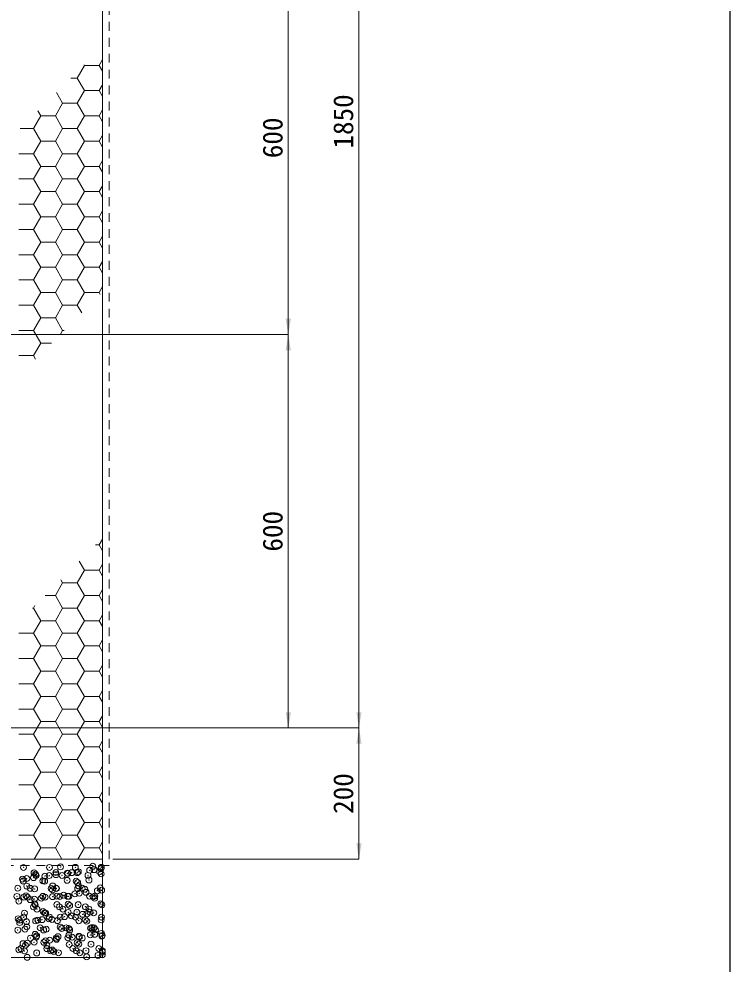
# Model space of a CAD drawing. Units: millimetres at full size. Extents: x 40781 to 122968, y -21714 to -2620.
# Drawn here: x 66075 to 67159, y -18146 to -16704 of the extents above; entities that cross this region are included whole.
import ezdxf
from ezdxf.enums import TextEntityAlignment as Align

# ---------------------------------------------------------------- set-up
doc = ezdxf.new("R2010")
doc.units = ezdxf.units.MM
doc.header["$LTSCALE"] = 18
doc.header["$PDMODE"] = 32
doc.header["$PDSIZE"] = 9
doc.linetypes.add('USER2', pattern=[1.35, 0.75, -0.6])
for name, color, linetype, lineweight in [('ハッチング', 7, 'Continuous', 5), ('寸法線', 7, 'Continuous', 9), ('枠', 5, 'Continuous', 25)]:
    doc.layers.add(name, color=color, linetype=linetype, lineweight=lineweight)
doc.styles.add('ＭＳ ゴシック', font='')
doc.styles.get('ＭＳ ゴシック').set_extended_font_data('MS Gothic')

# ---------------------------------------------------------------- blocks, each defined once
blk = doc.blocks.new('filled_arrow')
at = {"color": 0, "linetype": 'Continuous', "lineweight": -2}
blk.add_solid([(7.5, 1.25), (0, 0), (7.5, -1.25)], dxfattribs=at)

msp = doc.modelspace()

# ---------------------------------------------------------------- linework, layer by layer
at = {"layer": 'ハッチング'}
for p, q in [((66163.82, -16794.4), (66174.94, -16775.16)), ((66174.94, -16775.16), (66174.3, -16774.05)), ((66174.94, -16775.16), (66197.16, -16775.16)), ((66197.16, -16775.16), (66202.38, -16766.12)), ((66202.38, -16784.19), (66197.16, -16775.16)), ((66153.95, -16794.4), (66163.82, -16794.4)), ((66174.94, -16813.65), (66163.82, -16794.4)), ((66197.16, -16813.65), (66202.38, -16804.61)), ((66141.6, -16832.9), (66132.03, -16816.32)), ((66163.82, -16832.9), (66174.94, -16813.65)), ((66174.94, -16813.65), (66197.16, -16813.65)), ((66202.38, -16822.69), (66197.16, -16813.65)), ((66130.49, -16852.15), (66141.6, -16832.9)), ((66141.6, -16832.9), (66163.82, -16832.9)), ((66174.94, -16852.15), (66163.82, -16832.9)), ((66108.26, -16852.15), (66103.85, -16844.5)), ((66197.16, -16852.15), (66202.38, -16843.11)), ((66097.15, -16871.39), (66108.26, -16852.15)), ((66108.26, -16852.15), (66130.49, -16852.15)), ((66141.6, -16871.39), (66130.49, -16852.15)), ((66163.82, -16871.39), (66174.94, -16852.15)), ((66174.94, -16852.15), (66197.16, -16852.15)), ((66202.38, -16861.18), (66197.16, -16852.15)), ((66076.96, -16871.39), (66097.15, -16871.39)), ((66108.26, -16890.64), (66097.15, -16871.39)), ((66130.49, -16890.64), (66141.6, -16871.39)), ((66141.6, -16871.39), (66163.82, -16871.39)), ((66174.94, -16890.64), (66163.82, -16871.39)), ((66097.15, -16909.89), (66108.26, -16890.64)), ((66108.26, -16890.64), (66130.49, -16890.64)), ((66141.6, -16909.89), (66130.49, -16890.64)), ((66163.82, -16909.89), (66174.94, -16890.64)), ((66174.94, -16890.64), (66197.16, -16890.64)), ((66197.16, -16890.64), (66202.38, -16881.6)), ((66202.38, -16899.68), (66197.16, -16890.64)), ((66074.93, -16909.89), (66097.15, -16909.89)), ((66108.26, -16929.13), (66097.15, -16909.89)), ((66130.49, -16929.13), (66141.6, -16909.89)), ((66141.6, -16909.89), (66163.82, -16909.89)), ((66174.94, -16929.13), (66163.82, -16909.89)), ((66197.16, -16929.13), (66202.38, -16920.1)), ((66097.15, -16948.38), (66108.26, -16929.13)), ((66108.26, -16929.13), (66130.49, -16929.13)), ((66141.6, -16948.38), (66130.49, -16929.13)), ((66163.82, -16948.38), (66174.94, -16929.13)), ((66174.94, -16929.13), (66197.16, -16929.13)), ((66202.38, -16938.17), (66197.16, -16929.13)), ((66074.93, -16948.38), (66097.15, -16948.38)), ((66108.26, -16967.63), (66097.15, -16948.38)), ((66130.49, -16967.63), (66141.6, -16948.38)), ((66141.6, -16948.38), (66163.82, -16948.38)), ((66174.94, -16967.63), (66163.82, -16948.38)), ((66197.16, -16967.63), (66202.38, -16958.59)), ((66097.15, -16986.88), (66108.26, -16967.63)), ((66108.26, -16967.63), (66130.49, -16967.63)), ((66141.6, -16986.88), (66130.49, -16967.63)), ((66163.82, -16986.88), (66174.94, -16967.63)), ((66174.94, -16967.63), (66197.16, -16967.63)), ((66202.38, -16976.67), (66197.16, -16967.63)), ((66074.93, -16986.88), (66097.15, -16986.88)), ((66108.26, -17006.12), (66097.15, -16986.88)), ((66130.49, -17006.12), (66141.6, -16986.88)), ((66141.6, -16986.88), (66163.82, -16986.88)), ((66174.94, -17006.12), (66163.82, -16986.88)), ((66097.15, -17025.37), (66108.26, -17006.12)), ((66108.26, -17006.12), (66130.49, -17006.12)), ((66141.6, -17025.37), (66130.49, -17006.12)), ((66163.82, -17025.37), (66174.94, -17006.12)), ((66174.94, -17006.12), (66197.16, -17006.12)), ((66197.16, -17006.12), (66202.38, -16997.09)), ((66202.38, -17015.16), (66197.16, -17006.12)), ((66074.93, -17025.37), (66097.15, -17025.37)), ((66108.26, -17044.62), (66097.15, -17025.37)), ((66130.49, -17044.62), (66141.6, -17025.37)), ((66141.6, -17025.37), (66163.82, -17025.37)), ((66174.94, -17044.62), (66163.82, -17025.37)), ((66197.16, -17044.62), (66202.38, -17035.58)), ((66097.15, -17063.87), (66108.26, -17044.62)), ((66108.26, -17044.62), (66130.49, -17044.62)), ((66141.6, -17063.87), (66130.49, -17044.62)), ((66163.82, -17063.87), (66174.94, -17044.62)), ((66174.94, -17044.62), (66197.16, -17044.62)), ((66202.38, -17053.66), (66197.16, -17044.62)), ((66074.93, -17063.87), (66097.15, -17063.87)), ((66108.26, -17083.11), (66097.15, -17063.87)), ((66130.49, -17083.11), (66141.6, -17063.87)), ((66141.6, -17063.87), (66163.82, -17063.87)), ((66174.94, -17083.11), (66163.82, -17063.87)), ((66197.16, -17083.11), (66202.38, -17074.08)), ((66097.15, -17102.36), (66108.26, -17083.11)), ((66108.26, -17083.11), (66130.49, -17083.11)), ((66141.6, -17102.36), (66130.49, -17083.11)), ((66163.82, -17102.36), (66174.94, -17083.11)), ((66174.94, -17083.11), (66197.16, -17083.11)), ((66202.38, -17092.15), (66197.16, -17083.11)), ((66074.93, -17102.36), (66097.15, -17102.36)), ((66108.26, -17121.61), (66097.15, -17102.36)), ((66130.49, -17121.61), (66141.6, -17102.36)), ((66141.6, -17102.36), (66163.82, -17102.36)), ((66174.94, -17121.61), (66163.82, -17102.36)), ((66097.15, -17140.86), (66108.26, -17121.61)), ((66108.26, -17121.61), (66130.49, -17121.61)), ((66141.6, -17140.86), (66130.49, -17121.61)), ((66163.82, -17140.86), (66174.94, -17121.61)), ((66174.94, -17121.61), (66197.16, -17121.61)), ((66197.16, -17121.61), (66202.38, -17112.57)), ((66198.84, -17124.51), (66197.16, -17121.61)), ((66074.93, -17140.86), (66097.15, -17140.86)), ((66108.26, -17160.1), (66097.15, -17140.86)), ((66130.49, -17160.1), (66141.6, -17140.86)), ((66141.6, -17140.86), (66163.82, -17140.86)), ((66170.66, -17152.69), (66163.82, -17140.86)), ((66097.15, -17179.35), (66108.26, -17160.1)), ((66108.26, -17160.1), (66130.49, -17160.1)), ((66141.6, -17179.35), (66130.49, -17160.1)), ((66074.93, -17179.35), (66097.15, -17179.35)), ((66108.26, -17198.6), (66097.15, -17179.35)), ((66138.32, -17185.03), (66141.6, -17179.35)), ((66141.6, -17179.35), (66144, -17179.35)), ((66097.15, -17217.85), (66108.26, -17198.6)), ((66108.26, -17198.6), (66124.75, -17198.6)), ((66074.93, -17217.85), (66097.15, -17217.85)), ((66100.21, -17223.14), (66097.15, -17217.85)), ((66197.16, -17506.56), (66202.38, -17497.52)), ((66191.79, -17506.56), (66197.16, -17506.56)), ((66202.38, -17515.6), (66197.16, -17506.56)), ((66174.94, -17545.05), (66167.02, -17531.33)), ((66197.16, -17545.05), (66202.38, -17536.01)), ((66163.82, -17564.3), (66174.94, -17545.05)), ((66174.94, -17545.05), (66197.16, -17545.05)), ((66202.38, -17554.09), (66197.16, -17545.05)), ((66130.49, -17583.55), (66141.6, -17564.3)), ((66141.6, -17564.3), (66138.84, -17559.51)), ((66141.6, -17564.3), (66163.82, -17564.3)), ((66174.94, -17583.55), (66163.82, -17564.3)), ((66114.8, -17583.55), (66130.49, -17583.55)), ((66141.6, -17602.79), (66130.49, -17583.55)), ((66163.82, -17602.79), (66174.94, -17583.55)), ((66174.94, -17583.55), (66197.16, -17583.55)), ((66197.16, -17583.55), (66202.38, -17574.51)), ((66202.38, -17592.59), (66197.16, -17583.55)), ((66097.15, -17602.79), (66099.33, -17599.03)), ((66095.56, -17602.79), (66097.15, -17602.79)), ((66108.26, -17622.04), (66097.15, -17602.79)), ((66130.49, -17622.04), (66141.6, -17602.79)), ((66141.6, -17602.79), (66163.82, -17602.79)), ((66174.94, -17622.04), (66163.82, -17602.79)), ((66197.16, -17622.04), (66202.38, -17613)), ((66097.15, -17641.29), (66108.26, -17622.04)), ((66108.26, -17622.04), (66130.49, -17622.04)), ((66141.6, -17641.29), (66130.49, -17622.04)), ((66163.82, -17641.29), (66174.94, -17622.04)), ((66174.94, -17622.04), (66197.16, -17622.04)), ((66202.38, -17631.08), (66197.16, -17622.04)), ((66074.93, -17641.29), (66097.15, -17641.29)), ((66108.26, -17660.54), (66097.15, -17641.29)), ((66130.49, -17660.54), (66141.6, -17641.29)), ((66141.6, -17641.29), (66163.82, -17641.29)), ((66174.94, -17660.54), (66163.82, -17641.29)), ((66197.16, -17660.54), (66202.38, -17651.5)), ((66097.15, -17679.78), (66108.26, -17660.54)), ((66108.26, -17660.54), (66130.49, -17660.54)), ((66141.6, -17679.78), (66130.49, -17660.54)), ((66163.82, -17679.78), (66174.94, -17660.54)), ((66174.94, -17660.54), (66197.16, -17660.54)), ((66202.38, -17669.58), (66197.16, -17660.54)), ((66074.93, -17679.78), (66097.15, -17679.78)), ((66108.26, -17699.03), (66097.15, -17679.78)), ((66130.49, -17699.03), (66141.6, -17679.78)), ((66141.6, -17679.78), (66163.82, -17679.78)), ((66174.94, -17699.03), (66163.82, -17679.78)), ((66097.15, -17718.28), (66108.26, -17699.03)), ((66108.26, -17699.03), (66130.49, -17699.03)), ((66141.6, -17718.28), (66130.49, -17699.03)), ((66163.82, -17718.28), (66174.94, -17699.03)), ((66174.94, -17699.03), (66197.16, -17699.03)), ((66197.16, -17699.03), (66202.38, -17689.99)), ((66202.38, -17708.07), (66197.16, -17699.03)), ((66074.93, -17718.28), (66097.15, -17718.28)), ((66108.26, -17737.53), (66097.15, -17718.28)), ((66130.49, -17737.53), (66141.6, -17718.28)), ((66141.6, -17718.28), (66163.82, -17718.28)), ((66174.94, -17737.53), (66163.82, -17718.28)), ((66197.16, -17737.53), (66202.38, -17728.49)), ((66097.15, -17756.77), (66108.26, -17737.53)), ((66108.26, -17737.53), (66130.49, -17737.53)), ((66141.6, -17756.77), (66130.49, -17737.53)), ((66163.82, -17756.77), (66174.94, -17737.53)), ((66174.94, -17737.53), (66197.16, -17737.53)), ((66202.38, -17746.57), (66197.16, -17737.53)), ((66074.93, -17756.77), (66097.15, -17756.77)), ((66108.26, -17776.02), (66097.15, -17756.77)), ((66130.49, -17776.02), (66141.6, -17756.77)), ((66141.6, -17756.77), (66163.82, -17756.77)), ((66174.94, -17776.02), (66163.82, -17756.77)), ((66197.16, -17776.02), (66202.38, -17766.98)), ((66097.15, -17795.27), (66108.26, -17776.02)), ((66108.26, -17776.02), (66130.49, -17776.02)), ((66141.6, -17795.27), (66130.49, -17776.02)), ((66163.82, -17795.27), (66174.94, -17776.02)), ((66174.94, -17776.02), (66197.16, -17776.02)), ((66202.38, -17785.06), (66197.16, -17776.02)), ((66074.93, -17795.27), (66097.15, -17795.27)), ((66108.26, -17814.52), (66097.15, -17795.27)), ((66130.49, -17814.52), (66141.6, -17795.27)), ((66141.6, -17795.27), (66163.82, -17795.27)), ((66174.94, -17814.52), (66163.82, -17795.27)), ((66097.15, -17833.76), (66108.26, -17814.52)), ((66108.26, -17814.52), (66130.49, -17814.52)), ((66141.6, -17833.76), (66130.49, -17814.52)), ((66163.82, -17833.76), (66174.94, -17814.52)), ((66174.94, -17814.52), (66197.16, -17814.52)), ((66197.16, -17814.52), (66202.38, -17805.48)), ((66202.38, -17823.55), (66197.16, -17814.52)), ((66074.93, -17833.76), (66097.15, -17833.76)), ((66108.26, -17853.01), (66097.15, -17833.76)), ((66130.49, -17853.01), (66141.6, -17833.76)), ((66141.6, -17833.76), (66163.82, -17833.76)), ((66174.94, -17853.01), (66163.82, -17833.76)), ((66197.16, -17853.01), (66202.38, -17843.97)), ((66097.15, -17872.26), (66108.26, -17853.01)), ((66108.26, -17853.01), (66130.49, -17853.01)), ((66141.6, -17872.26), (66130.49, -17853.01)), ((66163.82, -17872.26), (66174.94, -17853.01)), ((66174.94, -17853.01), (66197.16, -17853.01)), ((66202.38, -17862.05), (66197.16, -17853.01)), ((66074.93, -17872.26), (66097.15, -17872.26)), ((66108.26, -17891.51), (66097.15, -17872.26)), ((66130.49, -17891.51), (66141.6, -17872.26)), ((66141.6, -17872.26), (66163.82, -17872.26)), ((66174.94, -17891.51), (66163.82, -17872.26)), ((66197.16, -17891.51), (66202.38, -17882.47)), ((66097.15, -17910.75), (66108.26, -17891.51)), ((66108.26, -17891.51), (66130.49, -17891.51)), ((66141.6, -17910.75), (66130.49, -17891.51)), ((66163.82, -17910.75), (66174.94, -17891.51)), ((66174.94, -17891.51), (66197.16, -17891.51)), ((66202.38, -17900.54), (66197.16, -17891.51)), ((66074.93, -17910.75), (66097.15, -17910.75)), ((66108.26, -17930), (66097.15, -17910.75)), ((66130.49, -17930), (66141.6, -17910.75)), ((66141.6, -17910.75), (66163.82, -17910.75)), ((66174.94, -17930), (66163.82, -17910.75)), ((66097.15, -17949.25), (66108.26, -17930)), ((66108.26, -17930), (66130.49, -17930)), ((66141.6, -17949.25), (66130.49, -17930)), ((66163.82, -17949.25), (66174.94, -17930)), ((66174.94, -17930), (66197.16, -17930)), ((66197.16, -17930), (66202.38, -17920.96)), ((66202.38, -17939.04), (66197.16, -17930)), ((66074.93, -17949.25), (66097.15, -17949.25)), ((66108.26, -17968.5), (66097.15, -17949.25)), ((66130.49, -17968.5), (66141.6, -17949.25)), ((66141.6, -17949.25), (66163.82, -17949.25)), ((66174.94, -17968.5), (66163.82, -17949.25)), ((66197.16, -17968.5), (66202.38, -17959.46)), ((66098.36, -17985.65), (66108.26, -17968.5)), ((66108.26, -17968.5), (66130.49, -17968.5)), ((66140.39, -17985.65), (66130.49, -17968.5)), ((66165.03, -17985.65), (66174.94, -17968.5)), ((66174.94, -17968.5), (66197.16, -17968.5)), ((66202.38, -17977.53), (66197.16, -17968.5))]:
    msp.add_line(p, q, dxfattribs=at)
at = {"layer": 'ハッチング', "linetype": 'USER2', "lineweight": 9}
msp.add_lwpolyline([(65902.38, -16125.65), (66212.38, -16125.65), (66212.38, -17995.65), (65022.38, -17995.65), (65022.38, -16125.65), (65332.38, -16125.65)], dxfattribs=at)
at = {"layer": 'ハッチング', "lineweight": 20}
msp.add_lwpolyline([(65332.38, -16135.65), (65032.38, -16135.65), (65032.38, -17985.65), (66202.38, -17985.65), (66202.38, -16135.65), (65902.38, -16135.65)], dxfattribs=at)
msp.add_lwpolyline([(65032.38, -18135.65), (66202.38, -18135.65), (66202.38, -17985.65), (65032.38, -17985.65)], close=True, dxfattribs=at)
at = {"layer": 'ハッチング'}
for p in [(66081.95, -17998.43), (66097.93, -18006.63), (66098.08, -18006.56), (66100.27, -18008.77), (66121.5, -17998.35), (66131.32, -18006.14), (66131.41, -18009.47), (66138.45, -17997.63), (66148.66, -18007.2), (66149.5, -18007.75), (66155.28, -18006.33), (66161.05, -17998.28), (66163.81, -18006.3), (66165.6, -18004.97), (66182.85, -18002.7), (66187.68, -17996.6), (66189.46, -18001.82), (66198.11, -18005.06), (66199.79, -18000.47), (66200.32, -18008.19), (66200.6, -17998.21), (66080.29, -18016.2), (66081.7, -18019.13), (66086.9, -18015.33), (66097.23, -18013.97), (66101.23, -18010.71), (66111.32, -18018.9), (66114.19, -18019.28), (66114.48, -18011.7), (66121.09, -18010.83), (66140.78, -18010.64), (66148.49, -18018.05), (66162.14, -18019.33), (66164.48, -18021.48), (66180.33, -18010.56), (66181.74, -18017.62), (66073.14, -18030.04), (66086.85, -18026.82), (66092.21, -18030.23), (66098.88, -18031.04), (66123.96, -18030.48), (66126.3, -18032.62), (66126.4, -18026.74), (66131.76, -18030.16), (66132.12, -18030.61), (66160.37, -18038.54), (66164.61, -18030.77), (66165.95, -18026.67), (66166.98, -18037.67), (66171.31, -18030.08), (66175.53, -18031.6), (66177.31, -18036.31), (66194.56, -18034.04), (66198.91, -18029.53), (66201.17, -18033.17), (66071.94, -18042.58), (66074.75, -18049.81), (66082.5, -18043.6), (66085.78, -18041.63), (66088.13, -18043.77), (66092, -18047.54), (66098.61, -18046.67), (66108.94, -18045.31), (66111.49, -18042.51), (66114.99, -18043.75), (66126.19, -18043.04), (66132.8, -18042.17), (66137.35, -18042.75), (66143.12, -18040.81), (66149.29, -18042.52), (66151.04, -18042.44), (66182.54, -18042.09), (66188.17, -18043.19), (66190.51, -18045.33), (66190.59, -18042.37), (66097.11, -18058.62), (66099.17, -18053.9), (66099.68, -18055.51), (66102.46, -18062.03), (66111.81, -18065.48), (66132.92, -18055.08), (66136.66, -18058.55), (66142.01, -18061.96), (66149.99, -18054.33), (66150.09, -18066.99), (66152.33, -18056.48), (66163.38, -18066.6), (66165.41, -18055.24), (66176.21, -18058.47), (66181.56, -18061.89), (66183.34, -18066.56), (66199.71, -18054), (66201.56, -18055.45), (66073.64, -18076.62), (66075.98, -18078.77), (66082.19, -18074.38), (66083.3, -18068.07), (66086.46, -18081.15), (66100.48, -18079.98), (66103.71, -18078.88), (66110.32, -18078.01), (66114.16, -18067.62), (66115.79, -18068.22), (66120.65, -18076.65), (66121.74, -18074.31), (66125.2, -18077.75), (66133.72, -18079.55), (66137.9, -18074.38), (66144.51, -18073.51), (66154.83, -18072.15), (66161.29, -18074.24), (66166.21, -18079.71), (66172.08, -18069.88), (66176.02, -18078.18), (66178.36, -18080.33), (66178.69, -18069.01), (66189.02, -18067.65), (66200.51, -18078.47), (66200.84, -18074.17), (66073.17, -18093.9), (66076.14, -18082.51), (66084.1, -18092.54), (66087.03, -18088.89), (66107.37, -18090.42), (66112.72, -18093.83), (66116.59, -18092.7), (66137.84, -18089.33), (66140.19, -18091.48), (66146.91, -18090.35), (66150.89, -18091.46), (66152.27, -18093.76), (66184.14, -18091.04), (66186.46, -18090.28), (66189.41, -18090.45), (66191.82, -18093.69), (66092.45, -18106.19), (66099.67, -18100.48), (66101.28, -18104.45), (66102.01, -18102.62), (66115.42, -18110.22), (66122.03, -18109.35), (66132, -18106.11), (66132.36, -18107.99), (66134.52, -18104.02), (66149.61, -18105.72), (66151.23, -18101.6), (66156.22, -18104.85), (66166.54, -18103.49), (66167.01, -18104.18), (66171.55, -18106.04), (66183.79, -18101.22), (66190.4, -18100.35), (66200.73, -18098.99), (66201.31, -18102.94), (66202.05, -18102.04), (66074.88, -18123.89), (66078.07, -18122.29), (66081.24, -18114.72), (66084.9, -18117.01), (66087.85, -18113.85), (66098.17, -18112.49), (66113.06, -18112.75), (66117.39, -18117.17), (66117.62, -18122.22), (66125.7, -18124.33), (66151.69, -18115.93), (66157.17, -18122.15), (66163.88, -18113.18), (66166.22, -18115.33), (66184.94, -18115.51), (66196.72, -18122.08), (66083.43, -18125.71), (66087.52, -18135.48), (66102.08, -18128.92), (66122.98, -18125.63), (66128.04, -18126.47), (66135.32, -18128.49), (66162.53, -18125.56), (66167.81, -18128.65), (66177.26, -18125.45), (66178.25, -18134.83), (66195.5, -18132.56), (66202.08, -18125.49), (66202.11, -18127.41), (66202.11, -18131.69)]:
    msp.add_point(p, dxfattribs=at)
at = {"layer": '寸法線'}
for p, q in [((66593.53, -17785.65), (66593.53, -15935.65)), ((66485.78, -16585.64), (66485.78, -17185.64)), ((65920.87, -17185.64), (66485.78, -17185.64)), ((65920.87, -17185.64), (66485.78, -17185.64)), ((66485.78, -17185.64), (66485.78, -17785.65)), ((65918.38, -17785.65), (66593.53, -17785.65)), ((65918.38, -17785.65), (66593.53, -17785.65)), ((65918.38, -17785.65), (66485.78, -17785.65)), ((66593.53, -17785.65), (66593.53, -17985.65)), ((66218.38, -17985.65), (66593.53, -17985.65))]:
    msp.add_line(p, q, dxfattribs=at)
at = {"layer": '枠'}
msp.add_line((67159.47, -19878.67), (67159.47, -15398.67), dxfattribs=at)

# ---------------------------------------------------------------- block references
at = {"layer": '寸法線', "xscale": 3.2, "yscale": 3.2}
for p, rotation in [((66485.78, -17185.64), 90), ((66485.78, -17185.64), 270), ((66485.78, -17785.65), 90), ((66593.53, -17785.65), 90), ((66593.53, -17785.65), 270), ((66593.53, -17985.65), 90)]:
    msp.add_blockref('filled_arrow', p, dxfattribs=dict(at, rotation=rotation))

# ---------------------------------------------------------------- texts
at = {"layer": '寸法線', "style": 'ＭＳ ゴシック'}
for s, p in [('1850', (66569.53, -16860.65)), ('600', (66461.78, -16885.64)), ('600', (66461.78, -17485.65)), ('200', (66569.53, -17885.65))]:
    msp.add_text(s, height=30.38, rotation=90, dxfattribs=at).set_placement(p, align=Align.MIDDLE_CENTER)

doc.saveas('drawing.dxf')
